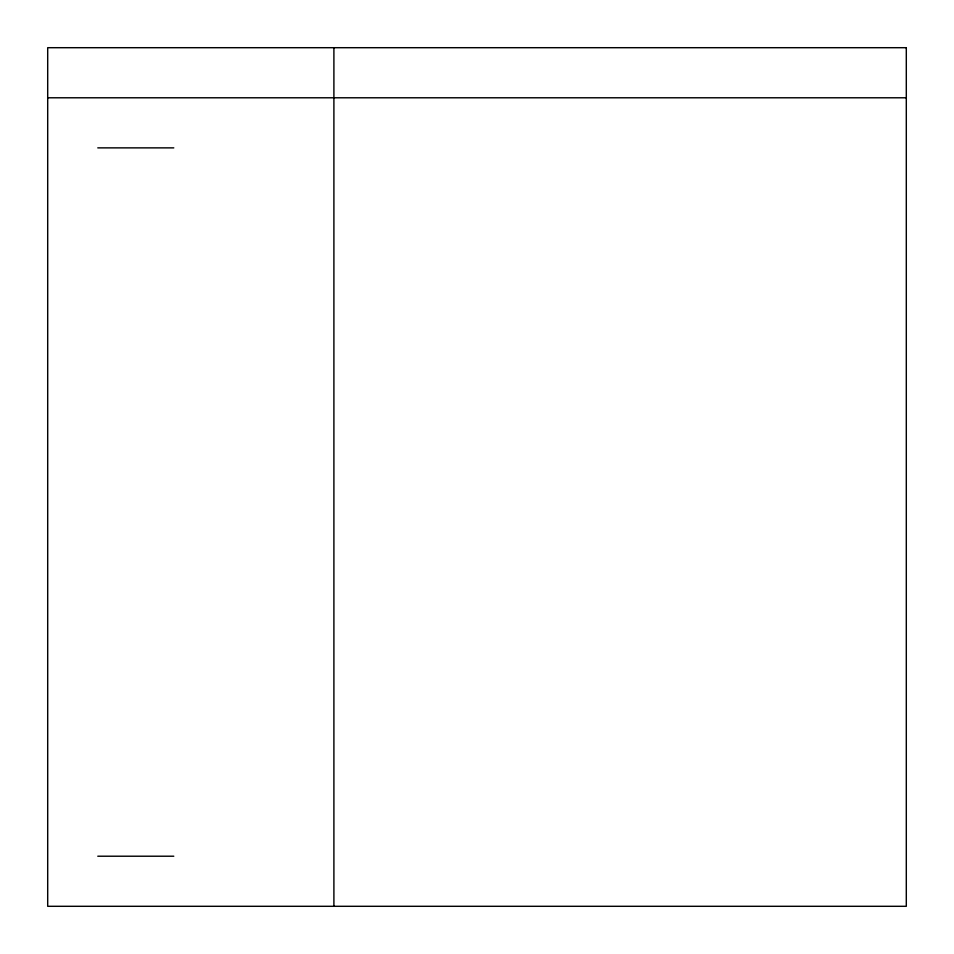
<?xml version="1.0" encoding="UTF-8"?>
<svg xmlns="http://www.w3.org/2000/svg" width="954" height="954" viewBox="0 0 954 954"><rect width="100%" height="100%" fill="white"/><g stroke="black" fill="none" stroke-linecap="round" stroke-linejoin="round"><path stroke-width="1.43" d="M47.7 97.785L906.3 97.785M97.785 147.87L173.783 147.87M97.785 856.215L173.783 856.215M333.9 47.7L333.9 906.3M906.3 47.7L47.7 47.7L47.7 906.3L906.3 906.3L906.3 47.7"/></g></svg>
